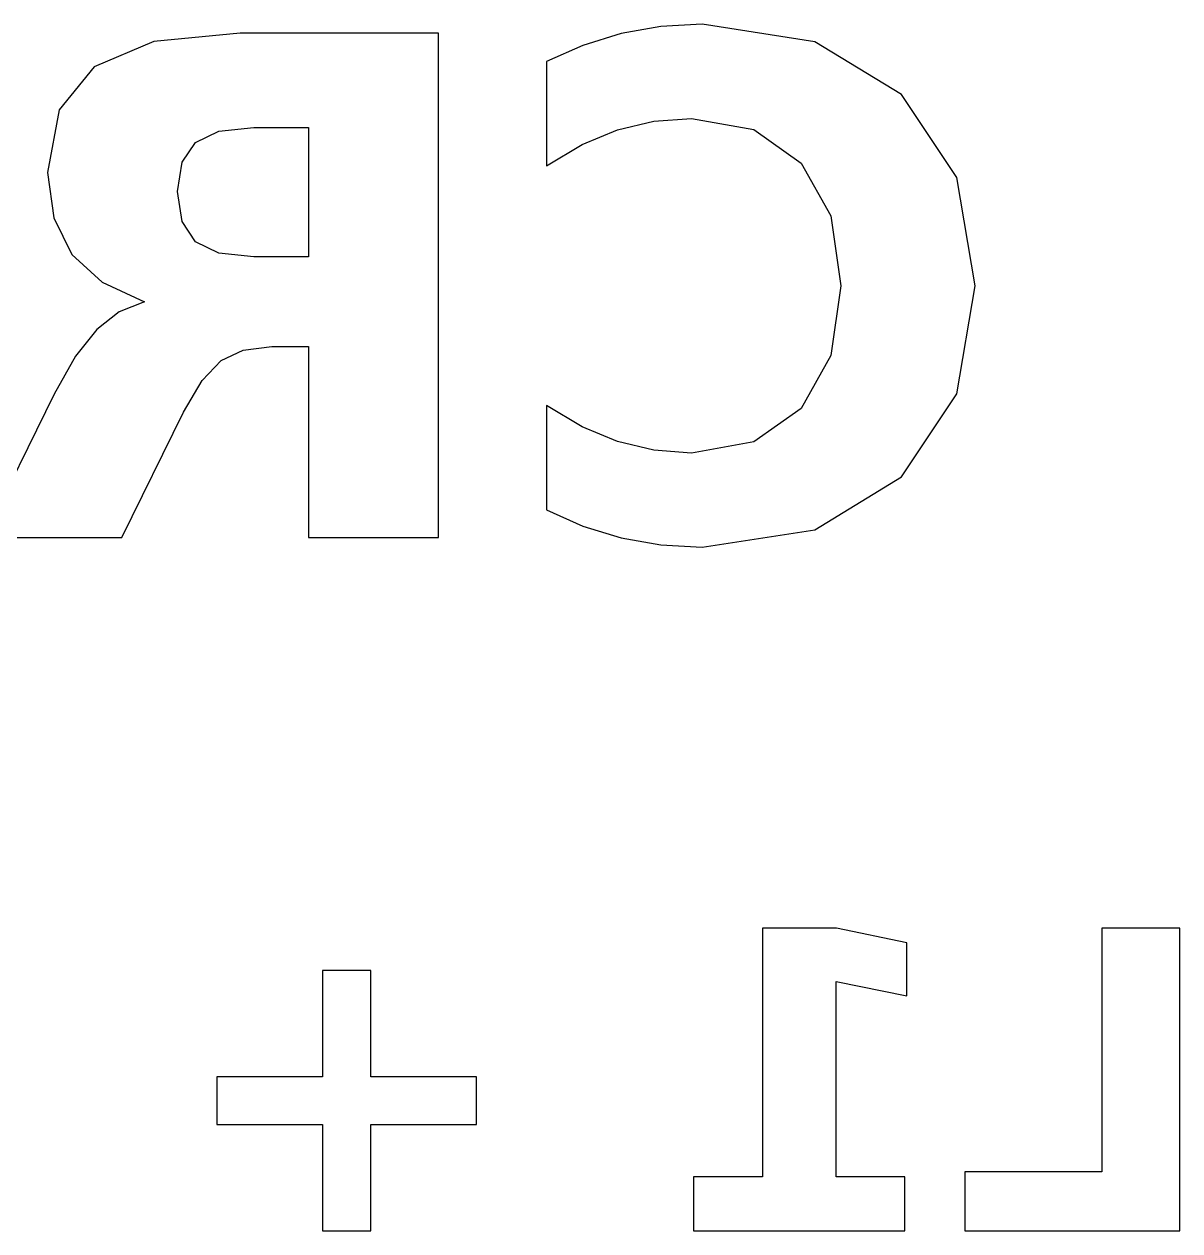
# Model space of a CAD drawing. Header units: millimetres. Extents: x -80 to 80, y -75 to 77.
# Drawn here: x 22.98 to 32.15, y 15.5 to 25.07 of the extents above; entities that cross this region are included whole.
import ezdxf

# ---------------------------------------------------------------- set-up
doc = ezdxf.new("R2010")
doc.units = ezdxf.units.MM

msp = doc.modelspace()

# ---------------------------------------------------------------- linework, layer by layer
for points in [[(23.2143, 23.5351), (23.3583, 23.2452), (23.5982, 23.024), (23.9353, 22.8697), (23.7347, 22.791), (23.5564, 22.6511), (23.3875, 22.4374), (23.2169, 22.1359), (22.6571, 21), (23.7553, 21), (24.243, 21.9936), (24.3916, 22.246), (24.5422, 22.4033), (24.7184, 22.4863), (24.9451, 22.5139), (25.2366, 22.5139), (25.2366, 21), (26.2679, 21), (26.2679, 25), (24.6931, 25), (24.0084, 24.9336), (23.5349, 24.7342), (23.2585, 24.3922), (23.1663, 23.8958)], [(30.3791, 23.8547), (29.9413, 24.5131), (29.2535, 24.9323), (28.3579, 25.072), (28.0296, 25.0532), (27.715, 24.9966), (27.413, 24.9038), (27.1226, 24.7745), (27.1226, 23.9473), (27.4076, 24.1166), (27.6884, 24.2336), (27.9743, 24.3018), (28.2748, 24.3245), (28.7679, 24.236), (29.1432, 23.9704), (29.3798, 23.5502), (29.4586, 22.9957), (29.3798, 22.443), (29.1432, 22.0227), (28.7679, 21.7578), (28.2748, 21.6695), (27.9743, 21.6922), (27.6884, 21.7604), (27.4076, 21.8781), (27.1226, 22.0476), (27.1226, 21.2195), (27.413, 21.0902), (27.715, 20.9974), (28.0296, 20.9408), (28.3579, 20.922), (29.2535, 21.0617), (29.9413, 21.4809), (30.3791, 22.1391), (30.5251, 22.9957)], [(25.2366, 24.2525), (25.2366, 23.2263), (24.8028, 23.2263), (24.5246, 23.2563), (24.3382, 23.3463), (24.2327, 23.506), (24.1976, 23.7432), (24.2327, 23.9777), (24.3382, 24.1342), (24.5246, 24.2229), (24.8028, 24.2525)], [(28.8363, 17.9), (28.8363, 15.9274), (28.2895, 15.9274), (28.2895, 15.5), (29.9679, 15.5), (29.9679, 15.9274), (29.4211, 15.9274), (29.4211, 17.4787), (29.9823, 17.363), (29.9823, 17.7843), (29.4247, 17.9)], [(32.1487, 17.9), (31.53, 17.9), (31.53, 15.9676), (30.4436, 15.9676), (30.4436, 15.5), (32.1487, 15.5)], [(25.7295, 15.5), (25.7295, 16.3425), (26.5685, 16.3425), (26.5685, 16.7216), (25.7295, 16.7216), (25.7295, 17.5641), (25.3468, 17.5641), (25.3468, 16.7216), (24.5079, 16.7216), (24.5079, 16.3425), (25.3468, 16.3425), (25.3468, 15.5)]]:
    msp.add_lwpolyline(points, close=True)

doc.saveas('drawing.dxf')
